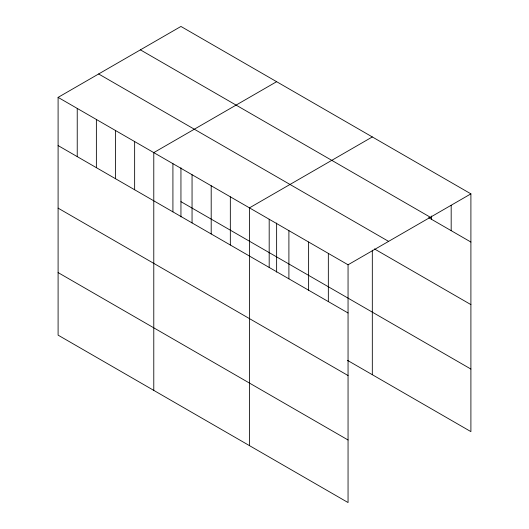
<?xml version="1.0" encoding="UTF-8"?>
<svg xmlns="http://www.w3.org/2000/svg" width="529" height="529" viewBox="0 0 529 529"><rect width="100%" height="100%" fill="white"/><g stroke="black" fill="none" stroke-linecap="round" stroke-linejoin="round"><path stroke-width="0.79" d="M58.097 97.376L348.056 264.784L348.056 502.55L58.097 335.141L58.097 97.376L180.944 26.45L470.903 193.859L470.903 431.624L347.513 360.381M276.634 81.691L153.78 152.623L153.78 390.389M372.317 136.938L249.47 207.864L249.47 445.63M348.056 264.784L470.903 193.859M140.403 49.858L430.361 217.26M428.655 217.657L470.903 242.051M98.639 73.974L388.597 241.376M374.433 248.914L470.903 304.611M180.944 201.661L470.903 369.063M58.097 145.574L348.056 312.983M58.097 208.135L348.056 375.537M58.097 272.587L348.056 439.989M451.184 205.345L451.184 230.67M431.472 216.017L431.472 219.284M372.317 250.171L372.317 374.704M328.337 253.398L328.337 301.596M308.619 242.018L308.619 290.216M288.9 230.631L288.9 278.829M276.634 223.026L276.634 272.144M269.188 219.251L269.188 267.449M230.333 196.814L230.333 245.013M211.197 185.765L211.197 233.963M192.053 174.715L192.053 222.914M180.944 167.779L180.944 216.897M172.917 163.673L172.917 211.871M134.644 141.574L134.644 189.772M115.507 130.524L115.507 178.723M96.371 119.475L96.371 167.673M77.234 108.425L77.234 156.624"/></g></svg>
